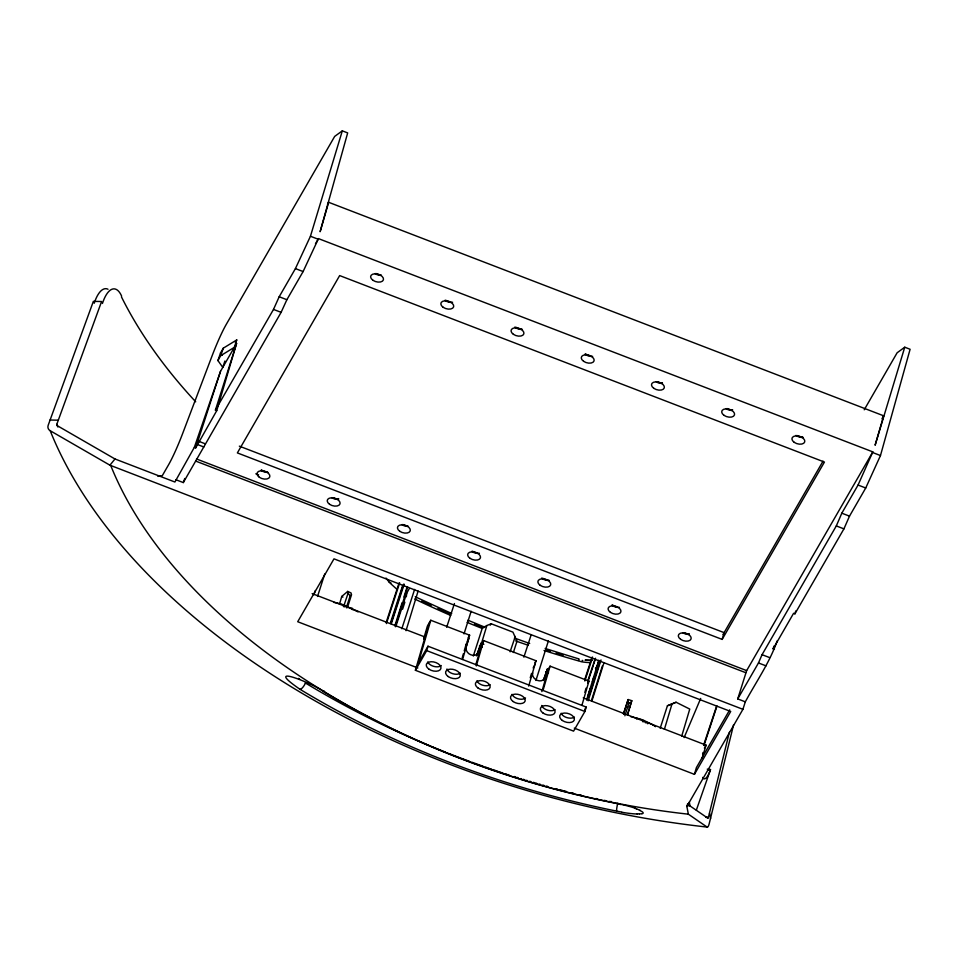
<?xml version="1.0" encoding="UTF-8"?>
<svg xmlns="http://www.w3.org/2000/svg" width="958" height="958" viewBox="0 0 958 958"><rect width="100%" height="100%" fill="white"/><g stroke="black" fill="none" stroke-linecap="round" stroke-linejoin="round"><path stroke-width="1.44" d="M406.324 596.762L406.695 593.218L409.078 589.002M578.86 659.499C576.991 662.182 586.907 662.325 590.475 662.697M578.991 658.96L545.138 648.458M706.046 817.198A615.934 362.04 16.2 0 0 708.381 817.461L729.385 732.247M194.342 447.338L195.707 447.865L216.748 410.635L236.59 343.419L220.52 371.297L194.342 447.338L174.907 482.018L114.984 458.978L57.288 425.687A1.892 1.389 -21.6 0 1 56.797 424.322L101.584 301.519L93.369 301.351L48.199 425.244A7.568 5.58 -21.6 0 0 50.187 430.717A620.952 364.986 16.2 0 0 707.1 827.065A7.568 1.772 -83.9 0 0 709.124 824.024L733.589 724.787M777.189 640.866C769.657 662.541 756.209 681.701 745.312 701.831L737.732 698.921L758.473 662.96L762.053 654.685L836.31 525.93L841.819 513.189L858.057 485.047L872.822 451.877L318.463 238.614L315.481 243.787M774.435 649.344L773.106 648.829L793.583 613.324L794.912 613.839L843.926 528.864L849.506 516.146L865.733 487.993L880.474 455.541L910.1 349.275L904.747 347.215L897.119 352.784L864.224 409.796M707.1 827.065L688.359 814.18L686.874 806.504L687.652 803.75M688.515 805.798L690.047 805.965L707.878 818.216L708.369 817.509M904.747 347.215L875.109 445.231L883.659 415.808L328.666 202.306L320.116 231.728L347.67 132.911L342.305 130.851L334.677 136.407L226.244 324.415A37.865 4.167 -68.5 0 0 212.005 356.077L182.81 433.1A37.865 4.167 -68.5 0 1 168.572 464.774L162.285 475.683L157.902 476.365M339.515 604.163L341.755 596.439L347.706 591.409L351.071 592.954L351.478 594.87L347.886 606.258M423.747 638.591L427.364 626.149L430.765 620.257L469.624 635.202L462.582 659.475M430.765 620.257L418.371 662.912L427.998 646.207L586.188 707.064L584.907 711.483L573.579 731.134L415.389 670.277L429.064 623.203M415.389 670.277L426.717 650.626L427.998 646.207M462.211 657.847L463.433 653.631M464.247 650.817L466.295 643.776M465.995 645.297L466.306 644.195M466.953 641.992L467.755 640.339M465.827 648.051L468.809 638.495L467.959 639.968M476.833 654.985L481.096 643.213L483.862 644.279M476.928 654.805L481.096 643.213M475.839 664.66L481.97 643.548L483.67 640.603L536.037 660.757L528.684 686.084M476.318 665.93L483.67 640.603M530.253 677.773L531.474 673.546M533.199 668.085L533.522 666.984M543.773 679.617L547.497 668.768L543.234 680.539L543.665 679.809M541.845 691.616L548.383 669.103L550.084 666.157L588.954 681.102L581.925 705.28M543.03 690.431L550.084 666.157M584.847 692.347L586.045 688.203M722.152 639.405L824.443 462.067L339.659 275.581L237.368 452.918L722.152 639.405L724.116 632.639L239.344 446.153M574.297 728.14L694.43 774.351L696.406 767.586L729.709 709.842M595.553 658.23L593.721 664.134M623.634 713.938L628.173 699.544L631.801 700.693L627.478 714.931M794.912 613.839L795.763 610.976M681.689 736.235L689.76 709.088L676.085 702.25L667.415 705.783L660.194 728.296M664.421 729.254L672.061 703.783M480.916 645.309L486.868 625.538L491.167 623.754L512.937 632.136L516.985 641.261L513.368 652.518M216.748 410.635L215.418 410.12L273.497 309.422L279.185 296.752L295.423 268.599L310.44 236.255L342.305 130.851M702.609 753.946L703.052 752.485M702.094 758.329L706.082 745.144L583.23 697.879M406.024 630.687L418.119 591.002M598.451 661.846L597.05 666.445L595.457 668.289M708.333 817.653L705.735 817.246M737.732 698.921L746.617 670.684L872.822 451.877M586.607 700.106L598.81 660.254M627.322 715.075L631.801 700.693M175.709 479.659L183.313 482.581L281.113 312.344L286.873 299.71L303.111 271.557L318.463 238.614M535.929 680.479L548.383 640.902M395.031 625.263L402.132 602.666M403.917 597.014L407.03 587.122M395.199 626.544L407.605 587.122M464.019 633.909L471.144 611.264M587.517 697.196L590.2 688.718M592.427 681.653L593.768 677.414M596.451 668.935L597.792 664.696M588.176 696.957L590.415 689.868M593.11 681.354L594.451 677.102M589.769 693.843L594.667 678.312M595.553 675.486L599.552 662.768M588.176 700.777L601.013 659.954M591.625 699.951L602.342 666.026M591.9 701.052L603.863 663.044M215.418 410.12L236.59 343.419M686.874 806.504L742.917 709.327L745.312 701.831M317.529 596.475L324.75 573.962M346.976 605.719L350.137 595.876L351.478 594.87M402.599 609.204L404.851 602.175M473.312 656.074L482.341 627.933L486.868 625.538M624.879 715.794L628.939 703.124L627.598 701.088L628.173 699.544M195.707 447.865L220.52 371.297M386.409 623.586L399.642 582.907M390.792 623.634L403.617 584.224M391.403 623.502L404.18 584.224M401.821 628.747L414.622 589.398M584.847 680.982L592.607 657.14M217.909 360.567L220.496 353.023L223.298 348.161L236.746 339.934L234.327 347.347L220.735 355.658L217.909 360.567L222.783 367.369L224.902 361.022M386.158 622.484L399.031 583.063M390.553 622.52L402.552 585.793M395.774 626.7L406.695 593.218M446.679 627.25L454.427 603.528M523.882 657.164L531.199 634.699M584.643 679.821L592.008 657.296M703.998 745.468L717.003 706.034M587.589 681.533L595.038 659.068M588.272 680.611L593.361 665.283M623.383 713.83L627.598 701.088M703.579 745.264L716.608 706.094M344.269 604.594L348.065 593.301L347.706 591.409M510.099 651.811L515.284 636.471M313.901 594.774L315.338 590.535M707.255 769.166L710.501 769.561L710.189 770.471A22.764 5.461 -79.7 0 1 702.705 777.381M220.735 355.658L223.298 348.161M773.106 648.829L774.064 646.015M183.313 482.581L184.738 478.497M696.346 810.145L710.501 769.561M636.507 718.979L637.321 718.272M684.12 737.6L700.681 698.442M235.321 342.413L236.746 339.934M327.528 204.27L328.666 202.306M423.915 638.998L425.041 637.022L312.164 593.601M467.935 638.148L469.624 635.202M534.911 662.72L536.037 660.757M534.061 666.061L535.223 664.038M532.133 673.785L532.66 672.875A6.622 5.305 30 0 0 537.306 680.372A6.622 5.305 30 0 0 544.934 677.593M587.817 683.078L588.954 681.102M584.715 709.639L586.188 707.064M723.015 634.555L823.03 461.157M881.959 418.754L883.659 415.808M704.381 748.09L706.082 745.144M694.43 774.351L730.703 711.471L333.983 558.849L297.71 621.73L417.844 667.954M490.197 625.191L491.167 623.754M50.187 430.717L109.93 465.193L114.984 458.978M676.085 702.25L667.415 705.783M628.939 703.124L631.286 702.262M482.341 627.933L484.7 627.31M639.285 813.869L638.914 813.881A32.68 3.844 11.7 0 1 637.094 813.917M50.032 420.023L58.246 420.191M591.721 660.373L585.015 660.182L592.02 660.433M708.561 770.268L710.189 770.471M333.743 602.378L337.192 603.037M621.658 812.061L617.599 811.306A11.113 1.269 12.1 0 1 616.677 811.079M617.766 803.163A5.676 0.647 -78.6 0 0 616.689 811.127A607.36 357.094 16.2 0 1 299.986 689.293C260.444 662.11 314.907 684.108 324.906 692.395A547.928 322.116 16.2 0 0 610.354 802.205L611.072 802.361A27.638 2.359 12 0 1 615.958 803.343A27.052 2.383 11.9 0 1 619.323 804.133M609.276 801.415L610.965 801.774M604.247 800.349L605.923 800.708M595.948 798.517L597.6 798.888M337.815 603.181L340.868 603.983M579.674 794.721L581.278 795.116M621.239 804.612L621.119 804.588A27.758 2.491 11.9 0 0 619.491 804.169M572.046 792.853L573.543 793.224M630.687 716.62L639.908 718.979M566.118 791.344L563.627 790.697M628.939 707.04L629.861 707.279M626.173 706.321L626.867 706.501M559.915 789.727L562.382 790.386M556.239 788.757L557.46 789.081M546.443 786.087L547.653 786.422M542.803 785.069L544.012 785.404M539.198 784.039L540.396 784.386M535.606 783.009L536.815 783.357M533.211 782.315L534.408 782.662M529.654 781.261L530.84 781.608M526.469 780.303L527.295 780.554M524.804 779.812L523.164 779.309M520.709 778.567L521.523 778.806M341.443 604.151L344.066 605.013M640.435 719.147L642.746 719.925M516.745 777.333L518.062 777.74M514.135 776.519L515.44 776.926M507.752 774.495L508.997 774.89M505.273 773.693L506.507 774.088M501.597 772.495L502.818 772.89M499.118 771.681L500.375 772.088M496.615 770.843L497.861 771.262M495.358 770.424L492.879 769.585M490.424 768.747L491.646 769.166M487.981 767.921L489.203 768.34M485.562 767.083L486.772 767.502M483.167 766.244L479.515 764.963M343.395 606.498L344.473 606.881M477 764.065L478.246 764.508M514.458 638.04L529.69 643.501M474.497 763.167L475.743 763.61M642.543 721.554L643.357 721.853M472.019 762.269L473.264 762.724M344.305 605.109L358.088 611.911M469.552 761.37L465.851 760.005M643.309 720.129L652.661 724.715M464.63 759.55L460.99 758.197M460.151 757.874L458.487 757.239M456.008 756.305L457.649 756.928M310.44 236.255L318.26 239.261M872.654 452.535L880.474 455.541M295.423 268.599L303.111 271.557M858.057 485.047L865.733 487.993M279.185 296.752L286.873 299.71M841.819 513.189L849.506 516.146M273.497 309.422L281.113 312.344M836.31 525.93L843.926 528.864M762.053 654.685L769.669 657.607M199.001 441.399L205.287 443.817M197.611 444.584L203.838 446.979M758.473 662.96L766.053 665.87M255.822 473.803L258.624 474.881M196.498 458.966L746.665 670.612M195.588 461.049L745.803 672.72M109.93 465.193L742.917 709.327M479.395 646.159L482.161 647.225M545.797 671.714L548.539 672.767M426.717 650.626L584.907 711.483M455.182 755.982L453.254 755.239M452.14 754.808L448.847 753.527M446.679 752.677L447.757 753.108M445.602 752.246L432.142 746.809M346.341 607.611L346.976 607.863M451.709 613.539L415.245 596.786M467.911 620.209L484.125 626.879M645.165 722.572L645.764 722.823M431.052 746.354L425.591 744.079M424.514 743.624C383.416 726.248 343.479 706.094 305.327 682.946M647.177 723.434L647.859 723.745M342.952 597.074L341.755 596.439M652.901 724.871L654.158 725.709M397.342 589.685L389.164 582.272M654.745 726.128L655.464 726.679M348.065 593.301L350.137 595.876M220.496 353.023L222.1 355.274M709.555 813.162L710.608 818.575M689.305 802.157L690.047 805.965M477.527 552.79A5.676 3.341 16.2 0 1 472.545 551.209M547.736 579.806A5.676 3.341 16.2 0 1 542.767 578.225M617.407 606.797A5.676 3.341 16.2 0 1 612.569 604.929M689.233 633.777A5.676 3.341 16.2 0 1 684.084 632.783M407.845 525.774A5.676 3.341 16.2 0 1 402.767 524.481M338.653 498.627A5.676 3.341 16.2 0 1 333.001 497.729M266.875 471.755A5.676 3.341 16.2 0 1 261.486 469.875M590.583 355.777A5.676 3.341 16.2 0 1 585.745 353.921M662.421 382.757A5.676 3.341 16.2 0 1 657.272 381.775M732.63 409.773A5.676 3.341 16.2 0 1 727.026 408.527M802.325 436.836A5.676 3.341 16.2 0 1 797.248 435.543M520.924 328.798A5.676 3.341 16.2 0 1 515.943 327.217M450.703 301.782A5.676 3.341 16.2 0 1 445.733 300.201M381.033 274.766A5.676 3.341 16.2 0 1 375.943 273.473M441.279 665.547A7.568 4.455 16.2 0 1 433.914 666.409A7.568 4.455 16.2 0 1 427.759 661.918M460.307 673.199A7.568 4.455 16.2 0 1 452.703 673.69A7.568 4.455 16.2 0 1 446.955 669.007M490.149 684.671A7.568 4.455 16.2 0 1 482.796 685.245A7.568 4.455 16.2 0 1 476.916 680.827M525.535 697.951A7.568 4.455 16.2 0 1 518.17 698.825A7.568 4.455 16.2 0 1 512.027 694.334M555.089 709.662A7.568 4.455 16.2 0 1 547.497 710.153A7.568 4.455 16.2 0 1 541.749 705.471M574.405 717.087A7.568 4.455 16.2 0 1 567.064 717.662A7.568 4.455 16.2 0 1 561.172 713.243M94.219 303.243A36.129 13.364 -86.7 0 1 108.014 289.244M597.684 668.552A44.751 39.074 14.8 0 1 595.636 668.792M195.695 401.797A606.139 356.28 16.2 0 1 121.45 296.872M582.799 660.553A39.003 34.308 12.5 0 1 582.141 660.433M563.256 655.152A612.976 360.316 16.2 0 1 556.203 653.009M550.563 651.26A612.976 360.316 16.2 0 1 546.347 649.931M482.688 627.346A612.976 360.316 16.2 0 1 474.533 624.113M450.14 613.934A612.976 360.316 16.2 0 1 437.914 608.534M431.172 605.48A612.976 360.316 16.2 0 1 421.783 601.121M578.404 660.864A608.246 357.514 16.2 0 1 544.012 650.482M528.385 645.333A608.246 357.514 16.2 0 1 515.691 640.938M482.197 628.448A608.246 357.514 16.2 0 1 467.061 622.353M450.739 615.455A608.246 357.514 16.2 0 1 414.67 598.978M390.936 582.979A39.422 33.063 50.9 0 1 390.529 582.548M389.283 582.165A43.517 35.674 48.4 0 1 385.99 578.069M102.446 303.447A36.129 13.376 -86.7 0 1 121.63 296.13M57.875 426.993A615.934 362.04 16.2 0 1 56.797 424.322M688.359 814.18A546.252 321.074 16.2 0 1 111.032 466.247M305.434 683.018A5.676 1.904 -58.8 0 1 299.986 689.293M610.976 801.367A5.676 0.647 -78.6 0 1 610.354 802.205M324.906 692.395A5.676 1.904 -58.8 0 1 324.211 691.053M299.614 679.102A22.202 2.072 30 0 1 298.597 678.396M637.07 813.965A28.908 3.748 12.3 0 1 622.029 812.3M640.758 813.821A34.751 4 11.4 0 1 639.441 813.905M639.908 810.528A37.961 4.311 11.2 0 1 641.597 813.917M638.986 809.845A37.661 4.179 10.8 0 1 640.303 810.408M636.878 809.031A35.973 3.928 11 0 1 638.519 809.642M634.603 808.253A34.847 3.736 11.2 0 1 636.555 808.911M622.113 804.54A30.8 3.221 11.4 0 1 635.501 808.312M478.521 652.039A6.622 5.305 30 0 1 470.893 654.817A6.622 5.305 30 0 1 466.247 647.309M476.665 655.44A6.622 5.305 30 0 1 476.449 655.883M267.941 472.33A6.622 3.892 16.2 0 1 261.055 470.33M338.569 499.298A6.622 3.892 16.2 0 1 331.624 497.597M407.497 526.373A6.622 3.892 16.2 0 1 401.845 524.601M479.407 553.257A6.622 3.892 16.2 0 1 471.707 551.365M549.221 580.332A6.622 3.892 16.2 0 1 541.593 578.117M619.443 607.348A6.622 3.892 16.2 0 1 611.815 605.133M689.233 634.4A6.622 3.892 16.2 0 1 682.707 632.651M803.271 437.375A6.622 3.892 16.2 0 1 795.978 435.411M732.211 410.431A6.622 3.892 16.2 0 1 726.104 408.647M662.421 383.392A6.622 3.892 16.2 0 1 656.266 381.883M592.619 356.34A6.622 3.892 16.2 0 1 584.991 354.113M522.409 329.324A6.622 3.892 16.2 0 1 514.781 327.109M452.595 302.249A6.622 3.892 16.2 0 1 444.895 300.357M380.685 275.365A6.622 3.892 16.2 0 1 375.021 273.593M351.323 608.258A3.784 1.353 -61.4 0 1 352.4 609.683M428.897 669.127A7.568 4.455 16.2 0 0 440.884 668.588A7.568 4.455 16.2 0 0 431.052 661.727A7.568 4.455 16.2 0 0 428.897 669.127M448.212 676.552A7.568 4.455 16.2 0 0 460.199 676.025A7.568 4.455 16.2 0 0 450.368 669.151A7.568 4.455 16.2 0 0 448.212 676.552M478.054 688.036A7.568 4.455 16.2 0 0 490.041 687.497A7.568 4.455 16.2 0 0 480.209 680.623A7.568 4.455 16.2 0 0 478.054 688.036M513.153 701.543A7.568 4.455 16.2 0 0 525.14 701.005A7.568 4.455 16.2 0 0 515.308 694.131A7.568 4.455 16.2 0 0 513.153 701.543M542.994 713.015A7.568 4.455 16.2 0 0 554.981 712.489A7.568 4.455 16.2 0 0 545.15 705.615A7.568 4.455 16.2 0 0 542.994 713.015M562.31 720.452A7.568 4.455 16.2 0 0 574.297 719.913A7.568 4.455 16.2 0 0 564.466 713.039A7.568 4.455 16.2 0 0 562.31 720.452M259.319 477.264A6.622 3.892 16.2 0 0 269.809 476.797A6.622 3.892 16.2 0 0 261.211 470.785A6.622 3.892 16.2 0 0 259.319 477.264M329.54 504.279A6.622 3.892 16.2 0 0 340.03 503.812A6.622 3.892 16.2 0 0 331.42 497.801A6.622 3.892 16.2 0 0 329.54 504.279M399.761 531.283A6.622 3.892 16.2 0 0 410.24 530.828A6.622 3.892 16.2 0 0 401.641 524.804A6.622 3.892 16.2 0 0 399.761 531.283M469.971 558.298A6.622 3.892 16.2 0 0 480.461 557.831A6.622 3.892 16.2 0 0 471.863 551.82A6.622 3.892 16.2 0 0 469.971 558.298M540.192 585.314A6.622 3.892 16.2 0 0 550.682 584.847A6.622 3.892 16.2 0 0 542.072 578.836A6.622 3.892 16.2 0 0 540.192 585.314M610.402 612.33A6.622 3.892 16.2 0 0 620.892 611.863A6.622 3.892 16.2 0 0 612.294 605.851A6.622 3.892 16.2 0 0 610.402 612.33M680.623 639.333A6.622 3.892 16.2 0 0 691.113 638.866A6.622 3.892 16.2 0 0 682.503 632.855A6.622 3.892 16.2 0 0 680.623 639.333M794.242 442.345A6.622 3.892 16.2 0 0 804.732 441.889A6.622 3.892 16.2 0 0 796.122 435.866A6.622 3.892 16.2 0 0 794.242 442.345M724.02 415.341A6.622 3.892 16.2 0 0 734.511 414.874A6.622 3.892 16.2 0 0 725.913 408.862A6.622 3.892 16.2 0 0 724.02 415.341M653.811 388.325A6.622 3.892 16.2 0 0 664.289 387.858A6.622 3.892 16.2 0 0 655.691 381.847A6.622 3.892 16.2 0 0 653.811 388.325M583.59 361.31A6.622 3.892 16.2 0 0 594.08 360.855A6.622 3.892 16.2 0 0 585.47 354.831A6.622 3.892 16.2 0 0 583.59 361.31M513.368 334.306A6.622 3.892 16.2 0 0 523.858 333.839A6.622 3.892 16.2 0 0 515.26 327.828A6.622 3.892 16.2 0 0 513.368 334.306M443.159 307.29A6.622 3.892 16.2 0 0 453.649 306.823A6.622 3.892 16.2 0 0 445.039 300.812A6.622 3.892 16.2 0 0 443.159 307.29M372.937 280.275A6.622 3.892 16.2 0 0 383.428 279.808A6.622 3.892 16.2 0 0 374.829 273.796A6.622 3.892 16.2 0 0 372.937 280.275"/></g></svg>
